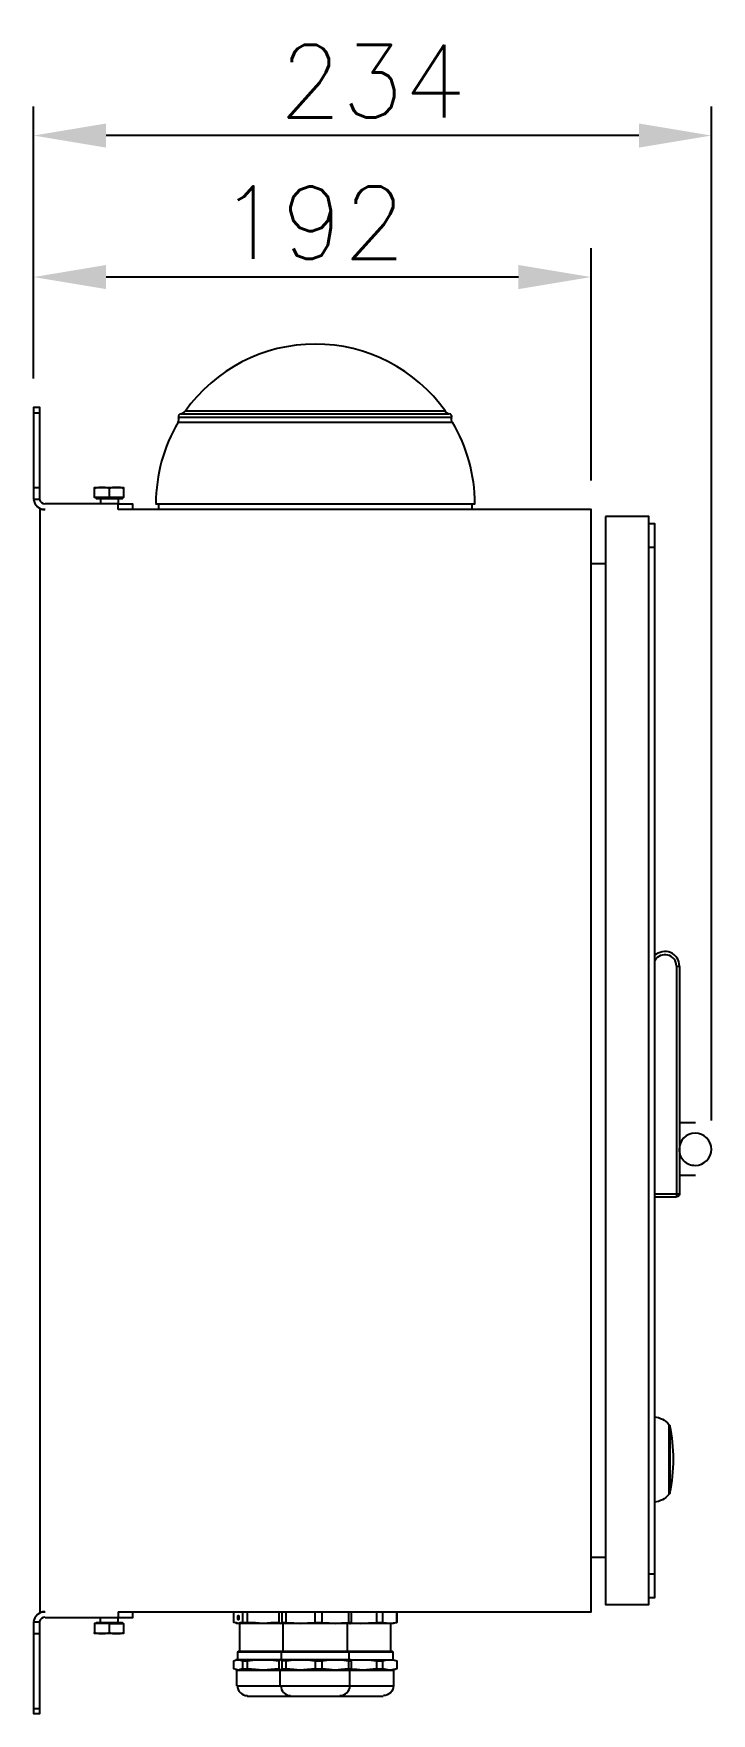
# Model space of a CAD drawing. Header units: millimetres. Extents: x 0 to 8410, y 0 to 5940.
# Drawn here: x 4422 to 4656, y 3948 to 4527 of the extents above; entities that cross this region are included whole.
import ezdxf

# ---------------------------------------------------------------- set-up
doc = ezdxf.new("R2010")
doc.units = ezdxf.units.MM
doc.header["$LTSCALE"] = 5
doc.header["$PDMODE"] = 35
doc.header["$PDSIZE"] = 10
for name, color, linetype in [('DP_TUBOS', 7, 'Continuous'), ('EL1', 8, 'Continuous'), ('EL2', 7, 'Continuous'), ('EL3', 3, 'Continuous')]:
    doc.layers.add(name, color=color, linetype=linetype)
doc.styles.add('ROMANS', font='ROMANS.SHX')
doc.dimstyles.new('SEG-S-01', dxfattribs={"dimscale": 10, "dimtxt": 2.5, "dimasz": 2.5, "dimexe": 1, "dimexo": 1, "dimtad": 1, "dimdec": 0, "dimtxsty": 'ROMANS', "dimcen": 2.5, "dimclrd": 7, "dimclre": 7, "dimclrt": 3, "dimadec": 0, "dimazin": 0, "dimtfac": 1, "dimtdec": 0, "dimtmove": 0, "dimatfit": 3, "dimfxl": 1.25, "dimarcsym": 0})

# ---------------------------------------------------------------- blocks, each defined once
blk = doc.blocks.new('*D80')
at = {"layer": 'Defpoints', "color": 0, "transparency": 16777216}
for p in [(4422.06, 4491.95), (4422.06, 4398.15), (4655.67, 4142.42)]:
    blk.add_point(p, dxfattribs=at)
at = {"layer": 'DP_TUBOS', "color": 7, "lineweight": -2, "transparency": 16777216}
for p, q in [((4422.06, 4408.15), (4422.06, 4501.95)), ((4655.67, 4152.42), (4655.67, 4501.95)), ((4630.67, 4491.95), (4447.06, 4491.95))]:
    blk.add_line(p, q, dxfattribs=at)
at = {"layer": 'DP_TUBOS', "color": 7, "transparency": 16777216}
for points in [[(4447.06, 4496.11), (4447.06, 4487.78), (4422.06, 4491.95)], [(4630.67, 4496.11), (4630.67, 4487.78), (4655.67, 4491.95)]]:
    blk.add_solid(points, dxfattribs=at)
at = {"layer": 'DP_TUBOS', "color": 3, "transparency": 16777216, "insert": (4538.87, 4510.7), "char_height": 25, "attachment_point": 5, "style": 'ROMANS'}
blk.add_mtext('234', dxfattribs=at)
blk = doc.blocks.new('*D81')
at = {"layer": 'Defpoints', "color": 0, "transparency": 16777216}
for p in [(4422.06, 4443.16), (4422.06, 4398.15), (4614.18, 4363.01)]:
    blk.add_point(p, dxfattribs=at)
at = {"layer": 'DP_TUBOS', "color": 7, "lineweight": -2, "transparency": 16777216}
for p, q in [((4422.06, 4408.15), (4422.06, 4453.16)), ((4614.18, 4373.01), (4614.18, 4453.16)), ((4589.18, 4443.16), (4447.06, 4443.16))]:
    blk.add_line(p, q, dxfattribs=at)
at = {"layer": 'DP_TUBOS', "color": 7, "transparency": 16777216}
for points in [[(4447.06, 4447.33), (4447.06, 4439), (4422.06, 4443.16)], [(4589.18, 4447.33), (4589.18, 4439), (4614.18, 4443.16)]]:
    blk.add_solid(points, dxfattribs=at)
at = {"layer": 'DP_TUBOS', "color": 3, "transparency": 16777216, "insert": (4518.12, 4461.91), "char_height": 25, "attachment_point": 5, "style": 'ROMANS'}
blk.add_mtext('192', dxfattribs=at)

msp = doc.modelspace()

# ---------------------------------------------------------------- linework, layer by layer
at = {"layer": 'EL1'}
for points in [[(4472.87, 4396.03), (4565.27, 4396.03)], [(4564.11, 4396.88), (4474.25, 4396.88)], [(4471.81, 4393.18), (4566.33, 4393.18)], [(4566.23, 4394.76), (4472.02, 4394.76)], [(4465.14, 4365.02), (4465.14, 4363.01)], [(4573.11, 4365.02), (4573.11, 4363.01)]]:
    msp.add_lwpolyline(points, dxfattribs=at)
msp.add_lwpolyline([(4464.09, 4365.02), (4574.17, 4365.02, 0.133267), (4566.44, 4393.18)], format="xyb", dxfattribs=at)
for centre, radius, start, end in [((4519.15, 4365.07), 54.99, 35.34179, 144.68411), ((4519.81, 4364.89), 55.62, 149.43756, 179.7592)]:
    msp.add_arc(centre, radius, start, end, dxfattribs=at)
for points in [[(4472.13, 4395.61), (4472.02, 4395.4), (4471.92, 4395.08), (4472.02, 4394.76)], [(4472.87, 4396.03), (4472.55, 4396.03), (4472.34, 4395.82), (4472.13, 4395.61)], [(4472.87, 4396.03), (4473.4, 4396.14), (4473.93, 4396.46), (4474.25, 4396.88)], [(4563.9, 4396.88), (4564.22, 4396.46), (4564.75, 4396.14), (4565.27, 4396.03)], [(4566.02, 4395.61), (4565.91, 4395.82), (4565.59, 4396.03), (4565.38, 4396.03)], [(4566.12, 4394.76), (4566.23, 4395.08), (4566.23, 4395.4), (4566.02, 4395.61)], [(4471.92, 4393.18), (4472.13, 4393.6), (4472.23, 4394.23), (4472.02, 4394.76)], [(4566.12, 4394.76), (4565.91, 4394.23), (4566.02, 4393.6), (4566.33, 4393.18)]]:
    msp.add_open_spline(points, degree=3, dxfattribs=at)
at = {"layer": 'EL2'}
for points in [[(4644.66, 4205.51), (4643.61, 4205.51), (4643.61, 4126.96), (4636.19, 4126.96)], [(4650.17, 4151.52), (4644.66, 4151.52)], [(4644.66, 4133.53), (4650.17, 4133.53)], [(4643.61, 4125.9), (4636.19, 4125.9)], [(4644.66, 4126.96), (4643.61, 4126.96), (4643.61, 4125.9)], [(4640.96, 4047.26), (4641.38, 4047.26), (4641.38, 4023.76), (4640.96, 4023.76)], [(4494.04, 3983.01), (4494.04, 3979.3), (4493.3, 3979.2), (4492.66, 3978.98), (4491.92, 3979.2), (4491.08, 3979.3), (4491.08, 3983.01)], [(4531.4, 3979.2), (4534.79, 3978.98), (4537.44, 3979.2), (4540.3, 3979.3), (4542.41, 3979.3), (4543.58, 3979.2), (4544.85, 3978.98), (4546.12, 3979.2), (4547.28, 3979.3), (4547.28, 3983.01), (4547.28, 3979.3), (4546.12, 3978.98), (4544.85, 3978.98), (4534.79, 3978.98), (4531.09, 3978.98), (4526.01, 3978.98), (4513.94, 3978.98), (4507.06, 3978.98), (4501.13, 3978.98), (4492.66, 3978.98), (4492.14, 3978.98), (4491.71, 3979.2)], [(4492.66, 3981.63), (4492.66, 3981.42), (4492.66, 3981.1), (4492.66, 3981.31), (4492.66, 3981.42), (4492.66, 3981.63), (4492.66, 3981.63)], [(4492.66, 3980.36), (4492.77, 3980.36)], [(4493.19, 3969.46), (4493.19, 3978.98)], [(4494.04, 3979.3), (4495.84, 3979.3)], [(4506.53, 3983.01), (4506.53, 3979.3), (4503.78, 3979.2), (4501.13, 3978.98), (4498.59, 3979.2), (4495.84, 3979.3), (4495.84, 3983.01)], [(4506.53, 3979.3), (4506.74, 3979.3), (4506.95, 3979.2), (4507.06, 3978.98), (4507.48, 3979.2), (4507.59, 3979.3), (4509.07, 3979.3), (4511.71, 3979.2), (4513.94, 3978.98), (4516.48, 3979.2), (4519.13, 3979.3), (4519.13, 3983.01)], [(4506.74, 3979.3), (4506.74, 3983.01)], [(4507.59, 3983.01), (4507.59, 3979.3)], [(4508.12, 3969.46), (4508.12, 3978.98)], [(4509.07, 3979.3), (4509.07, 3983.01)], [(4519.13, 3979.3), (4521.56, 3979.3), (4523.89, 3979.2), (4526.01, 3978.98), (4528.23, 3979.2), (4530.56, 3979.3), (4531.62, 3979.3)], [(4521.56, 3979.3), (4521.56, 3983.01)], [(4530.24, 3969.46), (4530.24, 3978.98)], [(4530.56, 3983.01), (4530.56, 3979.3)], [(4531.09, 3978.98), (4531.3, 3978.98), (4531.4, 3979.2), (4531.62, 3979.3), (4531.62, 3983.01)], [(4540.3, 3983.01), (4540.3, 3979.3)], [(4542.41, 3979.3), (4542.41, 3983.01)], [(4545.17, 3969.46), (4545.17, 3978.98)], [(4492.45, 3966.49), (4492.45, 3969.14), (4492.77, 3969.46), (4507.8, 3969.46), (4530.56, 3969.46), (4545.59, 3969.46), (4545.91, 3969.14), (4545.91, 3966.49)], [(4492.45, 3969.14), (4507.48, 3969.14), (4530.87, 3969.14), (4545.91, 3969.14)], [(4507.48, 3966.49), (4507.48, 3969.14), (4507.8, 3969.46)], [(4530.87, 3966.49), (4530.87, 3969.14), (4530.56, 3969.46)], [(4492.14, 3957.5), (4492.14, 3962.89), (4491.71, 3963.11)], [(4492.14, 3962.89), (4507.06, 3962.89), (4531.09, 3962.89), (4546.12, 3962.89)], [(4494.04, 3966.07), (4495.84, 3966.07)], [(4494.04, 3963.32), (4495.84, 3963.32)], [(4509.07, 3966.07), (4507.59, 3966.07), (4507.48, 3966.49), (4507.06, 3966.49), (4506.95, 3966.49), (4506.74, 3966.07), (4506.53, 3966.07), (4506.53, 3963.32), (4503.78, 3963.11), (4501.13, 3962.89), (4498.59, 3963.11), (4495.84, 3963.32), (4495.84, 3966.07), (4498.59, 3966.49), (4501.13, 3966.49), (4503.78, 3966.49), (4506.53, 3966.07)], [(4506.53, 3963.32), (4506.74, 3963.32), (4506.74, 3966.07)], [(4507.59, 3966.07), (4507.59, 3963.32), (4507.48, 3963.11), (4507.06, 3962.89), (4506.95, 3963.11), (4506.74, 3963.32)], [(4507.06, 3957.5), (4507.06, 3962.89)], [(4507.59, 3963.32), (4509.07, 3963.32)], [(4519.13, 3966.07), (4521.56, 3966.07)], [(4519.13, 3963.32), (4521.56, 3963.32)], [(4530.56, 3966.07), (4531.62, 3966.07)], [(4530.56, 3963.32), (4531.62, 3963.32)], [(4531.4, 3966.49), (4534.79, 3966.49), (4537.44, 3966.49), (4540.3, 3966.07), (4540.3, 3963.32), (4537.97, 3963.11), (4535.64, 3962.89), (4533.52, 3963.11), (4531.4, 3963.11)], [(4540.3, 3966.07), (4542.41, 3966.07)], [(4540.3, 3963.32), (4542.41, 3963.32)], [(4492.14, 3957.5), (4507.06, 3957.5), (4531.09, 3957.5), (4546.12, 3957.5)], [(4495.63, 3953.9), (4510.66, 3953.9), (4527.59, 3953.9), (4542.52, 3953.9)]]:
    msp.add_lwpolyline(points, dxfattribs=at)
for points in [[(4644.66, 4205.51), (4644.66, 4126.96, -0.416388), (4643.71, 4126.12)], [(4636.09, 4050.22, -0.202612), (4640.96, 4047.57), (4640.96, 4023.44, -0.202284), (4636.09, 4020.8)], [(4527.59, 3954.11, 0.408904), (4531.09, 3957.5), (4531.09, 3962.89), (4531.3, 3962.89), (4531.4, 3963.11), (4531.62, 3963.32), (4531.62, 3966.07), (4531.4, 3966.49), (4531.3, 3966.49), (4531.09, 3966.49), (4526.01, 3966.49), (4513.94, 3966.49), (4507.06, 3966.49), (4501.13, 3966.49), (4492.66, 3966.49), (4492.14, 3966.49), (4491.71, 3966.49)], [(4531.09, 3966.49), (4534.79, 3966.49), (4544.85, 3966.49), (4546.12, 3966.49), (4547.28, 3966.07), (4547.28, 3963.32), (4546.12, 3962.89), (4546.12, 3957.5, -0.409247), (4542.62, 3954.11)]]:
    msp.add_lwpolyline(points, format="xyb", dxfattribs=at)
for points in [[(4492.77, 3981.63), (4492.66, 3981.63), (4492.45, 3981.63), (4492.45, 3981.42), (4492.45, 3981.31), (4492.66, 3981.1), (4492.45, 3981.1), (4492.45, 3981.31), (4492.45, 3980.89), (4492.45, 3980.78), (4492.45, 3980.89), (4492.66, 3980.89), (4492.45, 3980.57), (4492.45, 3980.36), (4492.66, 3980.36), (4492.77, 3980.36), (4492.66, 3980.36), (4492.66, 3980.57), (4492.66, 3980.78), (4492.66, 3980.89), (4492.66, 3980.57), (4492.66, 3980.36), (4492.66, 3980.57), (4492.77, 3980.89), (4492.66, 3980.78), (4492.66, 3980.89), (4492.66, 3981.31), (4492.77, 3981.1), (4492.66, 3981.31), (4492.66, 3981.63)], [(4492.45, 3980.36), (4492.45, 3981.63), (4492.77, 3981.63), (4492.77, 3980.36)], [(4492.66, 3981.31), (4492.45, 3981.31)], [(4492.66, 3980.78), (4492.45, 3980.78)], [(4494.04, 3963.32), (4493.3, 3963.11), (4492.66, 3962.89), (4491.92, 3963.11), (4491.08, 3963.32), (4491.08, 3966.07), (4491.92, 3966.49), (4492.66, 3966.49), (4493.3, 3966.49), (4494.04, 3966.07)], [(4519.13, 3963.32), (4516.48, 3963.11), (4513.94, 3962.89), (4511.71, 3963.11), (4509.07, 3963.32), (4509.07, 3966.07), (4511.71, 3966.49), (4513.94, 3966.49), (4516.48, 3966.49), (4519.13, 3966.07)], [(4530.56, 3963.32), (4528.12, 3963.11), (4526.01, 3962.89), (4523.89, 3963.11), (4521.56, 3963.32), (4521.56, 3966.07), (4523.89, 3966.49), (4526.01, 3966.49), (4528.23, 3966.49), (4530.56, 3966.07)], [(4547.28, 3963.32), (4546.12, 3963.11), (4544.85, 3962.89), (4543.58, 3963.11), (4542.41, 3963.32), (4542.41, 3966.07), (4543.58, 3966.49), (4544.85, 3966.49), (4546.12, 3966.49), (4547.28, 3966.07)]]:
    msp.add_lwpolyline(points, close=True, dxfattribs=at)
for centre, radius, start, end in [((4650.03, 4142.38), 5.65, 0.37243, 89.62729), ((4650.02, 4142.38), 5.47, 179.61178, 270.42114), ((4584.58, 4035.56), 58, 348.36537, 11.63463), ((4495.76, 3957.63), 3.52, 180.48653, 269.51319)]:
    msp.add_arc(centre, radius, start, end, dxfattribs=at)
for points in [[(4641.6, 4210.27), (4639.8, 4211.01), (4637.57, 4210.58), (4636.09, 4209.21)], [(4640.64, 4209.42), (4638.95, 4209.84), (4637.04, 4209.1), (4636.19, 4207.51)], [(4643.61, 4205.61), (4643.61, 4207.41), (4642.44, 4209), (4640.64, 4209.42)], [(4644.66, 4205.61), (4644.66, 4207.62), (4643.5, 4209.42), (4641.6, 4210.27)], [(4650.06, 4148.03), (4646.99, 4148.03), (4644.56, 4145.49), (4644.56, 4142.42)], [(4650.06, 4136.91), (4653.13, 4136.91), (4655.67, 4139.35), (4655.67, 4142.42)], [(4507.27, 3957.6), (4507.27, 3955.7), (4508.75, 3954.11), (4510.66, 3954.11)]]:
    msp.add_open_spline(points, degree=3, dxfattribs=at)
at = {"layer": 'EL3'}
for points in [[(4424.18, 4366.61), (4424.18, 4367.14), (4424.18, 4370.63), (4424.18, 4396.35), (4424.18, 4398.15), (4422.06, 4398.15), (4422.06, 4396.35), (4422.06, 4370.63), (4422.06, 4367.14), (4422.06, 4366.61)], [(4422.06, 4396.35), (4424.18, 4396.35)], [(4422.06, 4370.63), (4424.18, 4370.63)], [(4451.17, 4366.71), (4451.17, 4365.02), (4426.09, 4365.02)], [(4453.08, 4370.31), (4453.08, 4367.14), (4448.21, 4367.14), (4443.02, 4367.14), (4443.02, 4370.31)], [(4452.55, 4367.14), (4452.55, 4366.71), (4443.76, 4366.71), (4443.76, 4367.14)], [(4445.14, 4366.71), (4445.14, 4365.02)], [(4448.21, 4367.14), (4448.21, 4370.31)], [(4422.06, 4366.61), (4424.18, 4366.61)], [(4426.09, 4363.01), (4424.18, 4363.01), (4424.18, 3983.01), (4426.09, 3983.01)], [(4451.17, 4365.02), (4456.14, 4365.02), (4456.14, 4363.01)], [(4451.17, 4363.01), (4451.17, 4365.02)], [(4451.17, 3983.01), (4614.18, 3983.01), (4614.18, 4363.01), (4451.17, 4363.01)], [(4634.08, 3987.98), (4636.19, 3987.98), (4636.19, 3995.92), (4636.19, 4349.99), (4636.19, 4358.14), (4634.08, 4358.14)], [(4634.08, 4349.99), (4636.19, 4349.99)], [(4614.18, 4344.38), (4619.15, 4344.38)], [(4619.15, 4001.74), (4614.18, 4001.74)], [(4636.19, 3995.92), (4634.08, 3995.92)], [(4422.06, 3979.51), (4424.18, 3979.51)], [(4422.06, 3979.51), (4422.06, 3978.98), (4422.06, 3975.49), (4422.06, 3949.66), (4422.06, 3947.97), (4424.18, 3947.97), (4424.18, 3949.66), (4424.18, 3975.49), (4424.18, 3978.98), (4424.18, 3979.51)], [(4451.17, 3979.3), (4451.17, 3980.89), (4426.09, 3980.89)], [(4448.21, 3975.81), (4448.21, 3978.98), (4443.02, 3978.98), (4443.02, 3975.81)], [(4443.76, 3978.98), (4443.76, 3979.3), (4452.55, 3979.3), (4452.55, 3978.98)], [(4445.14, 3979.3), (4445.14, 3980.89)], [(4448.21, 3978.98), (4453.08, 3978.98), (4453.08, 3975.81)], [(4456.14, 3983.01), (4456.14, 3980.89), (4451.17, 3980.89)], [(4451.17, 3983.01), (4451.17, 3980.89)], [(4422.06, 3975.49), (4424.18, 3975.49)], [(4422.06, 3949.66), (4424.18, 3949.66)]]:
    msp.add_lwpolyline(points, dxfattribs=at)
for points in [[(4445.67, 4370.63), (4444.5, 4370.63), (4443.02, 4370.31), (4443.02, 4370.63)], [(4450.64, 4370.63), (4449.37, 4370.63), (4448.21, 4370.31), (4446.73, 4370.63), (4445.67, 4370.63)], [(4453.08, 4370.31), (4451.91, 4370.63), (4450.64, 4370.63), (4453.08, 4370.63)], [(4619.15, 4360.57), (4619.15, 3985.55), (4634.08, 3985.55), (4634.08, 4360.57)], [(4445.67, 3975.49), (4443.02, 3975.49), (4443.02, 3975.81), (4444.5, 3975.49)], [(4450.64, 3975.49), (4445.67, 3975.49), (4446.73, 3975.49), (4448.21, 3975.81), (4449.37, 3975.49)], [(4450.64, 3975.49), (4451.91, 3975.49), (4453.08, 3975.81), (4453.08, 3975.49)]]:
    msp.add_lwpolyline(points, close=True, dxfattribs=at)
for points in [[(4422.06, 4366.5), (4422.38, 4364.49), (4424.08, 4363.01), (4425.98, 4363.01)], [(4424.08, 4366.5), (4424.29, 4365.66), (4425.13, 4365.02), (4425.98, 4365.02)], [(4425.98, 3983.01), (4424.08, 3983.01), (4422.38, 3981.53), (4422.06, 3979.62)], [(4425.98, 3981.1), (4425.13, 3981.1), (4424.29, 3980.47), (4424.08, 3979.62)]]:
    msp.add_open_spline(points, degree=3, dxfattribs=at)

# ---------------------------------------------------------------- dimensions: what is measured, and where the dimension line sits
at = {"layer": 'DP_TUBOS'}
for base, p1, picture, middle in [((4422.06, 4491.95), (4655.67, 4142.42), '*D80', (4538.87, 4510.7)), ((4422.06, 4443.16), (4614.18, 4363.01), '*D81', (4518.12, 4461.91))]:
    dim = msp.add_linear_dim(base=base, p1=p1, p2=(4422.06, 4398.15), dimstyle='SEG-S-01', dxfattribs=at)
    dim.commit()
    dim.dimension.update_dxf_attribs({"geometry": picture, "text_midpoint": middle})

doc.saveas('drawing.dxf')
